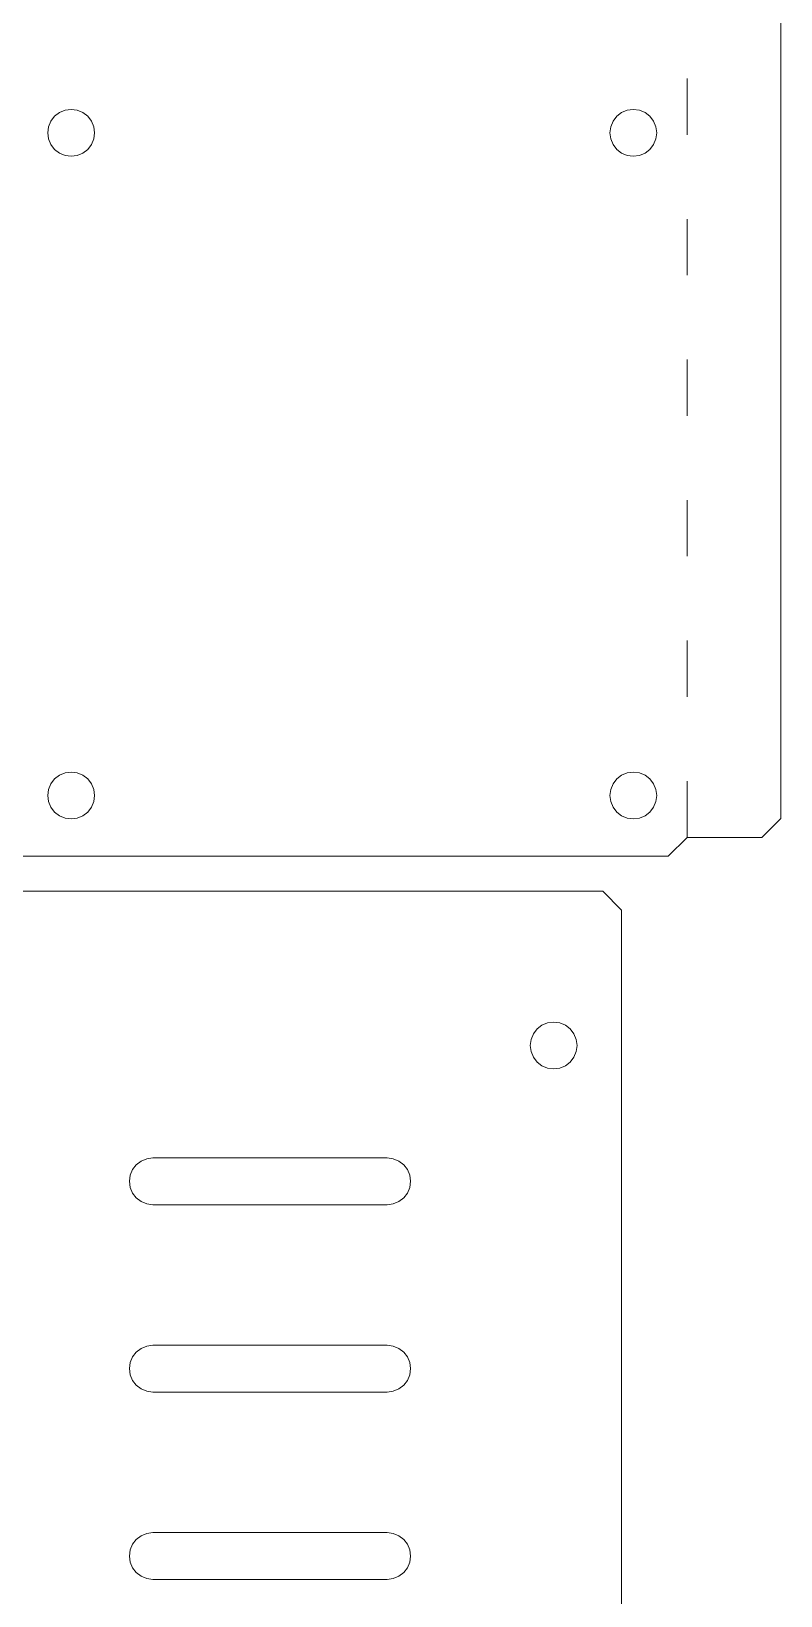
# Model space of a CAD drawing. Extents: x -21 to 705, y 870 to 3200.
# Drawn here: x 362.9 to 522.9, y 1214.5 to 1548.5 of the extents above; entities that cross this region are included whole.
import ezdxf

# ---------------------------------------------------------------- set-up
doc = ezdxf.new("R2010")
doc.units = 0
doc.linetypes.add('ACAD_ISO03W100', pattern=[30, 12, -18])
doc.layers.add('Layer0', color=7, linetype='BYLAYER', lineweight=5)

msp = doc.modelspace()

# ---------------------------------------------------------------- linework, layer by layer
at = {"layer": 'Layer0', "color": 2, "linetype": 'ACAD_ISO03W100', "true_color": 0xffff00}
msp.add_line((502.9, 1376.37), (502.9, 1822.21), dxfattribs=at)
at = {"layer": 'Layer0'}
for p, q in [((522.9, 1818.21), (522.9, 1380.37)), ((367.11, 1529.29), (367.91, 1530.32)), ((367.91, 1530.32), (368.94, 1531.12)), ((368.94, 1531.12), (370.15, 1531.62)), ((370.15, 1531.62), (371.44, 1531.79)), ((371.44, 1531.79), (372.74, 1531.62)), ((372.74, 1531.62), (373.94, 1531.12)), ((373.94, 1531.12), (374.98, 1530.32)), ((374.98, 1530.32), (375.77, 1529.29)), ((487.11, 1529.29), (487.91, 1530.32)), ((487.91, 1530.32), (488.94, 1531.12)), ((488.94, 1531.12), (490.15, 1531.62)), ((490.15, 1531.62), (491.44, 1531.79)), ((491.44, 1531.79), (492.74, 1531.62)), ((492.74, 1531.62), (493.94, 1531.12)), ((493.94, 1531.12), (494.98, 1530.32)), ((494.98, 1530.32), (495.77, 1529.29)), ((366.44, 1526.79), (366.61, 1528.08)), ((366.61, 1525.49), (366.44, 1526.79)), ((366.61, 1528.08), (367.11, 1529.29)), ((375.77, 1529.29), (376.27, 1528.08)), ((376.27, 1528.08), (376.44, 1526.79)), ((376.44, 1526.79), (376.27, 1525.49)), ((486.44, 1526.79), (486.61, 1528.08)), ((486.61, 1525.49), (486.44, 1526.79)), ((486.61, 1528.08), (487.11, 1529.29)), ((495.77, 1529.29), (496.27, 1528.08)), ((496.27, 1528.08), (496.44, 1526.79)), ((496.44, 1526.79), (496.27, 1525.49)), ((367.11, 1524.29), (366.61, 1525.49)), ((367.91, 1523.25), (367.11, 1524.29)), ((368.94, 1522.46), (367.91, 1523.25)), ((374.98, 1523.25), (373.94, 1522.46)), ((375.77, 1524.29), (374.98, 1523.25)), ((376.27, 1525.49), (375.77, 1524.29)), ((487.11, 1524.29), (486.61, 1525.49)), ((487.91, 1523.25), (487.11, 1524.29)), ((488.94, 1522.46), (487.91, 1523.25)), ((494.98, 1523.25), (493.94, 1522.46)), ((495.77, 1524.29), (494.98, 1523.25)), ((496.27, 1525.49), (495.77, 1524.29)), ((370.15, 1521.96), (368.94, 1522.46)), ((371.44, 1521.79), (370.15, 1521.96)), ((372.74, 1521.96), (371.44, 1521.79)), ((373.94, 1522.46), (372.74, 1521.96)), ((490.15, 1521.96), (488.94, 1522.46)), ((491.44, 1521.79), (490.15, 1521.96)), ((492.74, 1521.96), (491.44, 1521.79)), ((493.94, 1522.46), (492.74, 1521.96)), ((367.91, 1388.85), (368.94, 1389.64)), ((368.94, 1389.64), (370.15, 1390.14)), ((370.15, 1390.14), (371.44, 1390.31)), ((371.44, 1390.31), (372.74, 1390.14)), ((372.74, 1390.14), (373.94, 1389.64)), ((373.94, 1389.64), (374.98, 1388.85)), ((487.91, 1388.85), (488.94, 1389.64)), ((488.94, 1389.64), (490.15, 1390.14)), ((490.15, 1390.14), (491.44, 1390.31)), ((491.44, 1390.31), (492.74, 1390.14)), ((492.74, 1390.14), (493.94, 1389.64)), ((493.94, 1389.64), (494.98, 1388.85)), ((366.44, 1385.31), (366.61, 1386.6)), ((366.61, 1386.6), (367.11, 1387.81)), ((367.11, 1387.81), (367.91, 1388.85)), ((374.98, 1388.85), (375.77, 1387.81)), ((375.77, 1387.81), (376.27, 1386.6)), ((376.27, 1386.6), (376.44, 1385.31)), ((486.44, 1385.31), (486.61, 1386.6)), ((486.61, 1386.6), (487.11, 1387.81)), ((487.11, 1387.81), (487.91, 1388.85)), ((494.98, 1388.85), (495.77, 1387.81)), ((495.77, 1387.81), (496.27, 1386.6)), ((496.27, 1386.6), (496.44, 1385.31)), ((366.61, 1384.02), (366.44, 1385.31)), ((367.11, 1382.81), (366.61, 1384.02)), ((367.91, 1381.78), (367.11, 1382.81)), ((375.77, 1382.81), (374.98, 1381.78)), ((376.27, 1384.02), (375.77, 1382.81)), ((376.44, 1385.31), (376.27, 1384.02)), ((486.61, 1384.02), (486.44, 1385.31)), ((487.11, 1382.81), (486.61, 1384.02)), ((487.91, 1381.78), (487.11, 1382.81)), ((495.77, 1382.81), (494.98, 1381.78)), ((496.27, 1384.02), (495.77, 1382.81)), ((496.44, 1385.31), (496.27, 1384.02)), ((368.94, 1380.98), (367.91, 1381.78)), ((370.15, 1380.48), (368.94, 1380.98)), ((371.44, 1380.31), (370.15, 1380.48)), ((372.74, 1380.48), (371.44, 1380.31)), ((373.94, 1380.98), (372.74, 1380.48)), ((374.98, 1381.78), (373.94, 1380.98)), ((488.94, 1380.98), (487.91, 1381.78)), ((490.15, 1380.48), (488.94, 1380.98)), ((491.44, 1380.31), (490.15, 1380.48)), ((492.74, 1380.48), (491.44, 1380.31)), ((493.94, 1380.98), (492.74, 1380.48)), ((494.98, 1381.78), (493.94, 1380.98)), ((518.9, 1376.37), (522.9, 1380.37)), ((498.9, 1372.37), (502.9, 1376.37)), ((502.9, 1376.37), (518.9, 1376.37)), ((498.9, 1372.37), (4, 1372.37)), ((484.9, 1364.86), (-16, 1364.86)), ((484.9, 1364.86), (488.9, 1360.86)), ((488.9, 875.02), (488.9, 1360.86)), ((470.91, 1335.46), (471.94, 1336.25)), ((471.94, 1336.25), (473.15, 1336.75)), ((473.15, 1336.75), (474.44, 1336.92)), ((474.44, 1336.92), (475.74, 1336.75)), ((475.74, 1336.75), (476.94, 1336.25)), ((476.94, 1336.25), (477.98, 1335.46)), ((469.44, 1331.92), (469.61, 1333.21)), ((469.61, 1333.21), (470.11, 1334.42)), ((470.11, 1334.42), (470.91, 1335.46)), ((477.98, 1335.46), (478.77, 1334.42)), ((478.77, 1334.42), (479.27, 1333.21)), ((479.27, 1333.21), (479.44, 1331.92)), ((469.61, 1330.63), (469.44, 1331.92)), ((470.11, 1329.42), (469.61, 1330.63)), ((470.91, 1328.38), (470.11, 1329.42)), ((478.77, 1329.42), (477.98, 1328.38)), ((479.27, 1330.63), (478.77, 1329.42)), ((479.44, 1331.92), (479.27, 1330.63)), ((471.94, 1327.59), (470.91, 1328.38)), ((473.15, 1327.09), (471.94, 1327.59)), ((474.44, 1326.92), (473.15, 1327.09)), ((475.74, 1327.09), (474.44, 1326.92)), ((476.94, 1327.59), (475.74, 1327.09)), ((477.98, 1328.38), (476.94, 1327.59)), ((384.57, 1305.44), (385.36, 1306.48)), ((385.36, 1306.48), (386.4, 1307.27)), ((386.4, 1307.27), (387.61, 1307.77)), ((387.61, 1307.77), (388.9, 1307.94)), ((438.9, 1307.94), (388.9, 1307.94)), ((440.19, 1307.77), (438.9, 1307.94)), ((441.4, 1307.27), (440.19, 1307.77)), ((442.44, 1306.48), (441.4, 1307.27)), ((443.23, 1305.44), (442.44, 1306.48)), ((383.9, 1302.94), (384.07, 1304.24)), ((384.07, 1301.65), (383.9, 1302.94)), ((384.07, 1304.24), (384.57, 1305.44)), ((443.73, 1304.24), (443.23, 1305.44)), ((443.9, 1302.94), (443.73, 1304.24)), ((443.73, 1301.65), (443.9, 1302.94)), ((384.57, 1300.44), (384.07, 1301.65)), ((385.36, 1299.41), (384.57, 1300.44)), ((386.4, 1298.61), (385.36, 1299.41)), ((441.4, 1298.61), (442.44, 1299.41)), ((442.44, 1299.41), (443.23, 1300.44)), ((443.23, 1300.44), (443.73, 1301.65)), ((387.61, 1298.11), (386.4, 1298.61)), ((388.9, 1297.94), (387.61, 1298.11)), ((388.9, 1297.94), (438.9, 1297.94)), ((438.9, 1297.94), (440.19, 1298.11)), ((440.19, 1298.11), (441.4, 1298.61)), ((384.57, 1265.44), (385.36, 1266.48)), ((385.36, 1266.48), (386.4, 1267.27)), ((386.4, 1267.27), (387.61, 1267.77)), ((387.61, 1267.77), (388.9, 1267.94)), ((438.9, 1267.94), (388.9, 1267.94)), ((440.19, 1267.77), (438.9, 1267.94)), ((441.4, 1267.27), (440.19, 1267.77)), ((442.44, 1266.48), (441.4, 1267.27)), ((443.23, 1265.44), (442.44, 1266.48)), ((383.9, 1262.94), (384.07, 1264.24)), ((384.07, 1261.65), (383.9, 1262.94)), ((384.07, 1264.24), (384.57, 1265.44)), ((443.73, 1264.24), (443.23, 1265.44)), ((443.9, 1262.94), (443.73, 1264.24)), ((443.73, 1261.65), (443.9, 1262.94)), ((384.57, 1260.44), (384.07, 1261.65)), ((385.36, 1259.41), (384.57, 1260.44)), ((386.4, 1258.61), (385.36, 1259.41)), ((441.4, 1258.61), (442.44, 1259.41)), ((442.44, 1259.41), (443.23, 1260.44)), ((443.23, 1260.44), (443.73, 1261.65)), ((387.61, 1258.11), (386.4, 1258.61)), ((388.9, 1257.94), (387.61, 1258.11)), ((388.9, 1257.94), (438.9, 1257.94)), ((438.9, 1257.94), (440.19, 1258.11)), ((440.19, 1258.11), (441.4, 1258.61)), ((384.57, 1225.44), (385.36, 1226.48)), ((385.36, 1226.48), (386.4, 1227.27)), ((386.4, 1227.27), (387.61, 1227.77)), ((387.61, 1227.77), (388.9, 1227.94)), ((438.9, 1227.94), (388.9, 1227.94)), ((440.19, 1227.77), (438.9, 1227.94)), ((441.4, 1227.27), (440.19, 1227.77)), ((442.44, 1226.48), (441.4, 1227.27)), ((443.23, 1225.44), (442.44, 1226.48)), ((383.9, 1222.94), (384.07, 1224.24)), ((384.07, 1221.65), (383.9, 1222.94)), ((384.07, 1224.24), (384.57, 1225.44)), ((443.73, 1224.24), (443.23, 1225.44)), ((443.9, 1222.94), (443.73, 1224.24)), ((443.73, 1221.65), (443.9, 1222.94)), ((384.57, 1220.44), (384.07, 1221.65)), ((385.36, 1219.41), (384.57, 1220.44)), ((386.4, 1218.61), (385.36, 1219.41)), ((441.4, 1218.61), (442.44, 1219.41)), ((442.44, 1219.41), (443.23, 1220.44)), ((443.23, 1220.44), (443.73, 1221.65)), ((387.61, 1218.11), (386.4, 1218.61)), ((388.9, 1217.94), (387.61, 1218.11)), ((388.9, 1217.94), (438.9, 1217.94)), ((438.9, 1217.94), (440.19, 1218.11)), ((440.19, 1218.11), (441.4, 1218.61))]:
    msp.add_line(p, q, dxfattribs=at)

doc.saveas('drawing.dxf')
